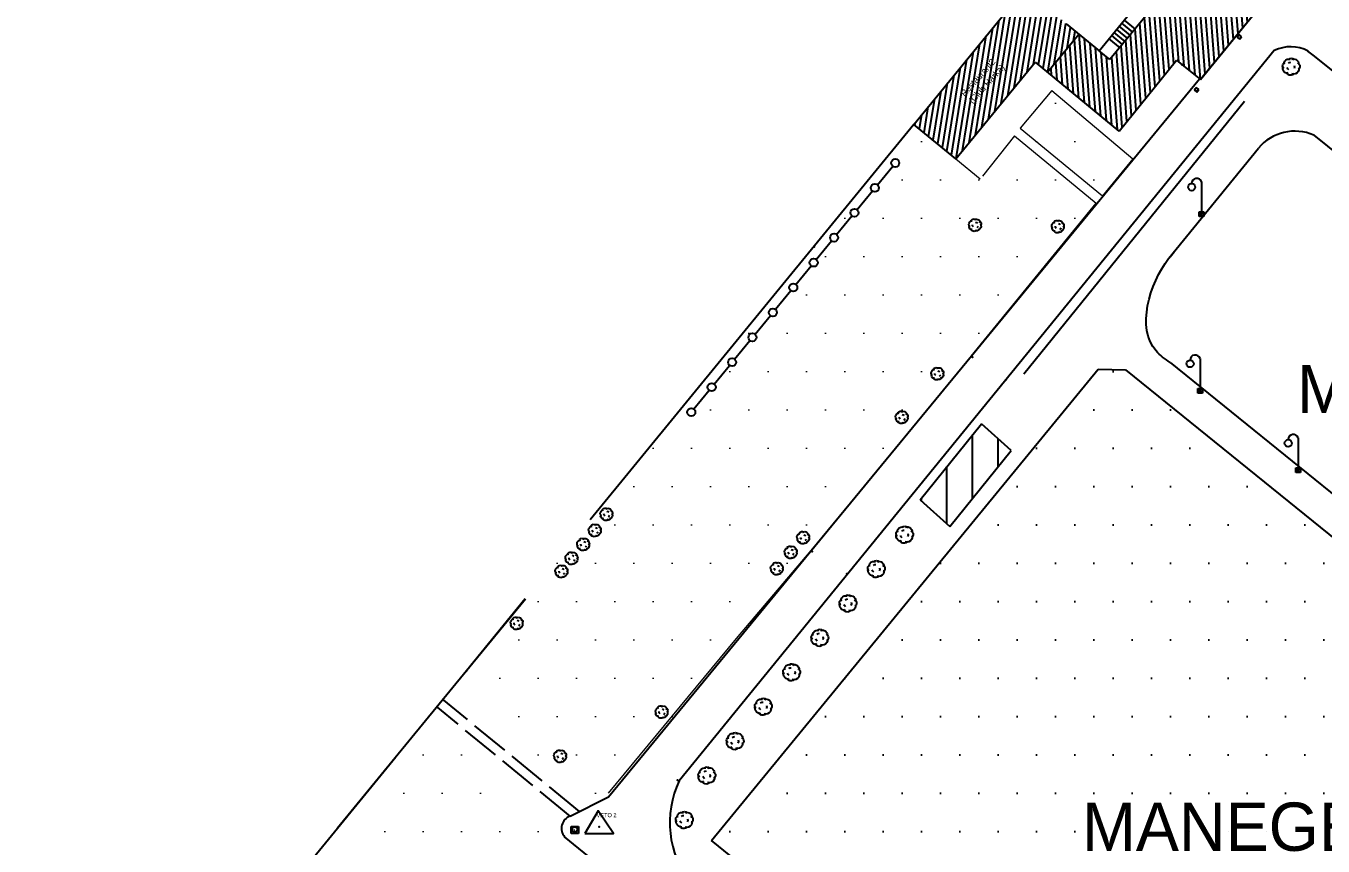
# Model space of a CAD drawing. Header units: metres. Extents: x 64 to 796628, y 142 to 671743.
# Drawn here: x 364020 to 364181.1, y 376111.9 to 376213.8 of the extents above; entities that cross this region are included whole.
import ezdxf

# ---------------------------------------------------------------- set-up
doc = ezdxf.new("R2010")
doc.units = ezdxf.units.M
doc.header["$LTSCALE"] = 2
for name, pattern in [('ACAD_ISO02W100', [15, 12, -3]), ('AXES', [50.8, 31.75, -6.35, 6.35, -6.35]), ('UNE_LIGNE_CONTINUE', [0])]:
    doc.linetypes.add(name, pattern=pattern)
for name, color, linetype in [('Arbre isolé', 3, 'Continuous'), ('Arbres', 100, 'Continuous'), ('Batiments', 1, 'Continuous'), ('Bâtiment', 1, 'Continuous'), ('construction', 1, 'Continuous'), ('Escaliers', 7, 'Continuous'), ('Lampadaire', 50, 'Continuous'), ("Ligne d'arbres", 3, 'Continuous'), ('MUR', 7, 'UNE_LIGNE_CONTINUE'), ('point topographique', 7, 'Continuous'), ('pointgeod', 1, 'Continuous'), ('regard', 7, 'Continuous'), ('toponemie', 7, 'Continuous'), ('toponymie', 7, 'Continuous'), ('Toponymie(noms+numéros)', 7, 'Continuous')]:
    doc.layers.add(name, color=color, linetype=linetype)
doc.layers.add('Espace Vert', color=3, linetype='Continuous', lineweight=5)

# ---------------------------------------------------------------- blocks, each defined once
blk = doc.blocks.new('Lampadaire')
at = {"layer": 'Lampadaire'}
for p, q in [((1.24, 0.65), (1.24, -3.08)), ((0.95, -3.08), (1.53, -3.08)), ((0.95, -3.66), (0.95, -3.08)), ((0.95, -3.08), (1.53, -3.66)), ((1.53, -3.08), (0.95, -3.66)), ((1.53, -3.08), (1.53, -3.66)), ((1.53, -3.66), (0.95, -3.66)), ((1.19, -3.39), (1.24, -3.33)), ((1.19, -3.39), (1.24, -3.33))]:
    blk.add_line(p, q, dxfattribs=at)
blk.add_circle((0, 0), 0.441, dxfattribs=at)
blk.add_arc((0.63, 0.46), 0.634, 17.4463, 181.6816, dxfattribs=at)
blk = doc.blocks.new('Arbre 1')
at = {"layer": 'Arbres'}
for p, q in [((-1.39, 1.61), (-1.21, 1.71)), ((-1.21, 1.71), (-1.03, 1.73)), ((-1.04, 1.67), (-0.89, 1.81)), ((-1.03, 1.73), (-0.84, 1.73)), ((-0.89, 1.81), (-0.7, 1.85)), ((-0.7, 1.85), (-0.51, 1.8)), ((-0.63, 1.72), (-0.46, 1.75)), ((-0.51, 1.8), (-0.38, 1.63)), ((-0.46, 1.75), (-0.28, 1.73)), ((-0.28, 1.73), (-0.12, 1.67)), ((-0.12, 1.67), (0.02, 1.57)), ((-1.79, 0.85), (-1.77, 1.03)), ((-1.73, 0.69), (-1.79, 0.85)), ((-1.77, 1.03), (-1.67, 1.17)), ((-1.77, 0.66), (-1.71, 0.85)), ((-1.75, 0.46), (-1.77, 0.66)), ((-1.7, 0.29), (-1.75, 0.46)), ((-1.62, 0.56), (-1.73, 0.69)), ((-1.58, 0.13), (-1.7, 0.29)), ((-1.67, 1.17), (-1.52, 1.26)), ((-1.59, 1.28), (-1.52, 1.46)), ((-1.59, 1.08), (-1.59, 1.28)), ((-1.43, 0), (-1.58, 0.13)), ((-1.52, 1.46), (-1.39, 1.61)), ((-1.23, -0.08), (-1.43, 0)), ((-1.15, -0.15), (-1.26, 0.06)), ((-1.16, 0.52), (-1.23, 0.67)), ((-1.04, 0.38), (-1.16, 0.52)), ((-1.08, 1.23), (-0.93, 1.32)), ((-0.93, 1.32), (-0.77, 1.35)), ((-0.3, 0.72), (-0.37, 0.54)), ((-0.34, 0.93), (-0.3, 0.72)), ((0, 0), (-0.2, -0.11)), ((0.15, 0.19), (0, 0)), ((0.02, 1.57), (0.14, 1.41)), ((0.05, 1.24), (0.23, 1.12)), ((0.27, 0.56), (0.12, 0.42)), ((0.14, 1.41), (0.2, 1.26)), ((0.21, 0.4), (0.15, 0.19)), ((0.2, 1.26), (0.21, 1.08)), ((0.21, 0.62), (0.21, 0.4)), ((0.23, 1.12), (0.33, 0.95)), ((0.34, 0.74), (0.27, 0.56)), ((0.33, 0.95), (0.34, 0.74)), ((-1.05, -0.1), (-1.23, -0.08)), ((-0.97, -0.27), (-1.15, -0.15)), ((-0.74, -0.29), (-0.97, -0.27)), ((-0.53, -0.23), (-0.74, -0.29)), ((-0.42, -0.15), (-0.64, -0.1)), ((-0.38, -0.07), (-0.53, -0.23)), ((-0.2, -0.11), (-0.42, -0.15))]:
    blk.add_line(p, q, dxfattribs=at)
blk = doc.blocks.new('Regard')
for p, q in [((-0.67, 0.18), (0.22, 0.18)), ((-0.67, -0.71), (-0.67, 0.18)), ((-0.06, -0.06), (0, 0)), ((-0.06, -0.06), (0, 0)), ((0.22, 0.18), (0.22, -0.71)), ((0.22, -0.71), (-0.67, -0.71)), ((-0.29, -0.28), (-0.23, -0.22))]:
    blk.add_line(p, q)
blk.add_circle((-0.23, -0.22), 0.321)
blk = doc.blocks.new('019')
at = {"color": 0}
for p, q in [((-0.49, 0.05), (-0.47, 0.16)), ((-0.47, -0.05), (-0.49, 0.05)), ((-0.47, 0.16), (-0.41, 0.25)), ((-0.41, 0.25), (-0.33, 0.31)), ((-0.33, 0.27), (-0.3, 0.37)), ((-0.33, 0.31), (-0.23, 0.34)), ((-0.3, 0.37), (-0.23, 0.44)), ((-0.23, 0.44), (-0.13, 0.48)), ((-0.19, -0.07), (-0.2, 0.02)), ((-0.13, 0.48), (-0.03, 0.47)), ((-0.06, 0.43), (0.02, 0.46)), ((-0.03, 0.47), (0.06, 0.41)), ((0.02, 0.46), (0.12, 0.47)), ((0.04, 0.23), (0.12, 0.2)), ((0.12, 0.47), (0.21, 0.45)), ((0.12, 0.2), (0.18, 0.15)), ((0.21, 0.45), (0.29, 0.41)), ((0.29, 0.41), (0.35, 0.35)), ((0.32, 0.28), (0.39, 0.25)), ((0.35, 0.35), (0.4, 0.27)), ((0.39, 0.25), (0.45, 0.2)), ((0.4, 0.27), (0.42, 0.18)), ((0.42, 0.06), (0.46, -0.02)), ((0.47, 0.04), (0.43, -0.03)), ((0.45, 0.2), (0.48, 0.12)), ((0.48, 0.12), (0.47, 0.04)), ((-0.42, -0.14), (-0.47, -0.05)), ((-0.46, -0.13), (-0.43, -0.04)), ((-0.45, -0.22), (-0.46, -0.13)), ((-0.4, -0.3), (-0.45, -0.22)), ((-0.32, -0.35), (-0.4, -0.3)), ((-0.28, -0.4), (-0.32, -0.33)), ((-0.22, -0.36), (-0.32, -0.35)), ((-0.22, -0.45), (-0.28, -0.4)), ((-0.14, -0.49), (-0.22, -0.45)), ((-0.13, -0.15), (-0.19, -0.07)), ((-0.06, -0.5), (-0.14, -0.49)), ((0.02, -0.49), (-0.06, -0.5)), ((0.1, -0.46), (0.02, -0.49)), ((0.13, -0.47), (0.04, -0.43)), ((0.16, -0.41), (0.1, -0.46)), ((0.22, -0.45), (0.13, -0.47)), ((0.2, -0.18), (0.14, -0.23)), ((0.24, -0.11), (0.2, -0.18)), ((0.29, -0.39), (0.22, -0.45)), ((0.33, -0.33), (0.25, -0.37)), ((0.32, -0.3), (0.29, -0.39)), ((0.4, -0.28), (0.33, -0.33)), ((0.45, -0.2), (0.4, -0.28)), ((0.47, -0.11), (0.45, -0.2)), ((0.46, -0.02), (0.47, -0.11))]:
    blk.add_line(p, q, dxfattribs=at)
blk = doc.blocks.new('A$C48EF5D26')
at = {"layer": 'pointgeod'}
blk.add_lwpolyline([(-14.3, -6.8), (14.3, -6.8), (-0.8, 15.8), (-14.3, -6.8)], dxfattribs=at)
blk.add_point((0, 0), dxfattribs=at)

msp = doc.modelspace()

# ---------------------------------------------------------------- hatches: boundary and pattern name
h = msp.add_hatch()
h.set_pattern_fill('DOTS', color=3, scale=3, style=0)
h.paths.add_polyline_path([(364156.6, 376171.04), (364229.29, 376112.16), (364179.41, 376052.47), (364105.15, 376112.58), (364153.2, 376171.13)])
h.paths.add_polyline_path([(364149.68, 376118.78), (364186.68, 376118.78), (364186.68, 376109.78), (364149.68, 376109.78)], flags=24)
at = {"layer": 'Batiments'}
h = msp.add_hatch(dxfattribs=at)
h.set_pattern_fill('ANSI31', color=256, angle=45, style=0)
h.paths.add_polyline_path([(364152.68, 376073.58), (364147.62, 376077.47), (364145.3, 376074.49), (364150.36, 376070.6)])
h.paths.add_polyline_path([(364198.46, 376040.97), (364196.13, 376042.96), (364194.83, 376041.44), (364197.16, 376039.45)])
h.paths.add_polyline_path([(364131.07, 376154.89), (364138.68, 376164.31), (364142.38, 376161), (364134.77, 376151.58)])
h.paths.add_polyline_path([(364225.69, 376154.97), (364223.42, 376157.09), (364221.38, 376155.42), (364223.65, 376153.3)])
h.paths.add_polyline_path([(364238.83, 376105.95), (364235.27, 376108.89), (364233.84, 376107.02), (364237.4, 376104.08)])
at = {"layer": 'Bâtiment'}
h = msp.add_hatch(dxfattribs=at)
h.set_pattern_fill('ANSI31', color=1, scale=0.2, angle=49.5, style=0)
h.paths.add_polyline_path([(364180.59, 376231.01), (364176.5, 376234.36), (364177.24, 376235.26), (364178.49, 376236.78), (364177.57, 376237.53), (364168.42, 376226.39), (364161.56, 376218), (364154.65, 376209.57), (364153.29, 376210.68), (364150.78, 376212.73), (364146.91, 376208), (364155.78, 376200.7), (364162.93, 376209.51), (364163.62, 376208.94), (364165.91, 376207.08), (364176.32, 376219.87), (364174.11, 376221.73), (364173.44, 376222.28)])
h.paths.add_polyline_path([(364161.7, 376214.65), (364169, 376222.88), (364171.37, 376220.78), (364164.07, 376212.55)], flags=24)
h = msp.add_hatch(dxfattribs=at)
h.set_pattern_fill('ANSI31', color=1, scale=0.2, angle=35.8306043, style=0)
h.paths.add_polyline_path([(364144.01, 376218.28), (364130.29, 376201.53), (364135.51, 376197.26), (364145.38, 376209.26), (364146.91, 376208), (364150.78, 376212.73), (364149.2, 376214.03)])
h.paths.add_polyline_path([(364134.76, 376204.81), (364142.21, 376213.13), (364144.57, 376211.01), (364137.11, 376202.7)], flags=24)
at = {"layer": 'Espace Vert'}
h = msp.add_hatch(dxfattribs=at)
h.set_pattern_fill('DOTS', color=3, scale=3, style=0)
edge = h.paths.add_edge_path()
edge.add_line((364135.51, 376197.26), (364130.29, 376201.53))
edge.add_line((364074.72, 376133.66), (364294.99, 376402.67))
edge.add_line((364135.51, 376197.26), (364138.53, 376194.76))
edge.add_line((364142.79, 376200.09), (364138.8, 376195.08))
edge.add_line((364138.8, 376195.08), (364138.53, 376194.76))
edge.add_line((364142.79, 376200.09), (364152.95, 376191.74))
edge.add_line((364137.42, 376172.75), (364152.95, 376191.74))
edge.add_line((364137.42, 376172.75), (364117.5, 376148.6))
edge.add_line((364117.5, 376148.6), (364108.43, 376137.46))
edge.add_line((364108.43, 376137.46), (364088.39, 376111.94))
edge.add_line((364074.72, 376133.66), (364058.67, 376114.1))
edge.add_line((364088.39, 376111.94), (364069.57, 376127.39))
h = msp.add_hatch(dxfattribs=at)
h.set_pattern_fill('DOTS', color=3, scale=3, style=0)
h.paths.add_polyline_path([(364147.43, 376205.74), (364143.48, 376201.07), (364153.91, 376192.49), (364157.69, 376197.08)])

# ---------------------------------------------------------------- linework, layer by layer
for p, q in [((364176.32, 376219.87), (364165.91, 376207.08)), ((364175.06, 376210.7), (364101.13, 376119.98)), ((364180.04, 376210), (364179.25, 376210.63)), ((364162.93, 376209.51), (364163.62, 376208.94)), ((364163.62, 376208.94), (364165.91, 376207.08)), ((364230.12, 376169.93), (364180.04, 376210)), ((364165.25, 376205.95), (364165.12, 376205.8)), ((364165.12, 376205.8), (364165.43, 376205.54)), ((364165.25, 376205.95), (364165.37, 376206.11)), ((364165.68, 376205.85), (364165.37, 376206.11)), ((364165.43, 376205.54), (364165.68, 376205.85)), ((364179.98, 376200.19), (364220.75, 376167.16)), ((364161.97, 376184.89), (364173.1, 376198.57)), ((364162.13, 376171.95), (364197.52, 376143.28)), ((364105.15, 376112.58), (364153.2, 376171.13)), ((364153.2, 376171.13), (364156.6, 376171.04)), ((364156.6, 376171.04), (364229.29, 376112.16)), ((364087.58, 376115.59), (364092.36, 376117.97)), ((364113.22, 376091.71), (364086.9, 376113.02)), ((364179.41, 376052.47), (364105.15, 376112.58))]:
    msp.add_line(p, q)
at = {"ltscale": 0.4}
msp.add_line((364092.36, 376117.97), (364165.77, 376207.19), dxfattribs=at)
at = {"color": 3}
msp.add_line((364143.93, 376170.53), (364171.35, 376204.39), dxfattribs=at)
at = {"linetype": 'AXES', "lineweight": 25}
msp.add_line((364130.29, 376201.53), (364003.9, 376047.11), dxfattribs=at)
at = {"linetype": 'ACAD_ISO02W100', "lineweight": 25, "ltscale": 0.2}
for p, q in [((364088.75, 376116.17), (364071.9, 376130)), ((364087.58, 376115.59), (364071.14, 376129.08))]:
    msp.add_line(p, q, dxfattribs=at)
msp.add_circle((364165.4, 376205.83), 0.2)
at = {"lineweight": 25}
msp.add_arc((364177.09, 376206.46), 4.7, 62.5125, 115.5284, dxfattribs=at)
for centre, radius, start, end in [((364177.62, 376194.78), 5.9, 66.4798, 140.0199), ((364112.21, 376114.77), 12.24, 154.8249, 217.5276), ((364088.15, 376114.07), 1.63, 110.3418, 220.0175)]:
    msp.add_arc(centre, radius, start, end)
at = {"color": 0}
msp.add_spline([(364162.13, 376171.95), (364160.37, 376173.38), (364161.94, 376184.86), (364162.62, 376185.69)], degree=3, dxfattribs=at)
for p in [(364163.62, 376208.94), (364117.89, 376186.32), (364137.57, 376172.62), (364141.73, 376169.8), (364117.66, 376148.48), (364121.96, 376145.68), (364074.72, 376133.66), (364100.94, 376120.04), (364091.19, 376114.27), (364091.19, 376114.27), (364091.19, 376114.27), (364091.19, 376114.27), (364091.19, 376114.27), (364091.19, 376114.27), (364091.19, 376114.27), (364091.19, 376114.27), (364091.19, 376114.27), (364091.19, 376114.27), (364091.19, 376114.27), (364091.19, 376114.27), (364091.19, 376114.27), (364091.19, 376114.27), (364091.19, 376114.27), (364091.19, 376114.27), (364091.19, 376114.27), (364091.19, 376114.27), (364091.19, 376114.27)]:
    msp.add_point(p)
at = {"layer": 'Bâtiment', "color": 1, "lineweight": 25}
for p, q in [((364176.32, 376219.87), (364165.89, 376207.05)), ((364161.56, 376218), (364154.65, 376209.57)), ((364149.2, 376214.03), (364153.29, 376210.68)), ((364146.91, 376208), (364150.78, 376212.73)), ((364154.65, 376209.57), (364153.29, 376210.68)), ((364135.51, 376197.26), (364145.37, 376209.25)), ((364155.78, 376200.7), (364145.38, 376209.26)), ((364155.78, 376200.7), (364162.93, 376209.51)), ((364162.93, 376209.51), (364163.62, 376208.94)), ((364163.62, 376208.94), (364165.91, 376207.08)), ((364135.51, 376197.26), (364130.29, 376201.53))]:
    msp.add_line(p, q, dxfattribs=at)
at = {"layer": 'construction'}
for p, q in [((364131.07, 376154.89), (364138.68, 376164.31)), ((364142.38, 376161), (364138.68, 376164.31)), ((364134.77, 376151.58), (364142.38, 376161)), ((364131.07, 376154.89), (364134.77, 376151.58))]:
    msp.add_line(p, q, dxfattribs=at)
at = {"layer": 'Escaliers'}
for p, q in [((364153.29, 376210.68), (364160.19, 376219.11)), ((364156.09, 376214.1), (364157.45, 376212.99)), ((364156.41, 376214.49), (364157.77, 376213.37)), ((364154.51, 376212.17), (364155.87, 376211.05)), ((364154.82, 376212.55), (364156.18, 376211.44)), ((364155.14, 376212.94), (364156.5, 376211.82)), ((364155.46, 376213.33), (364156.82, 376212.21)), ((364155.77, 376213.71), (364157.13, 376212.6))]:
    msp.add_line(p, q, dxfattribs=at)
at = {"layer": 'Espace Vert', "color": 3, "linetype": 'Continuous', "lineweight": 5}
for p, q in [((364147.43, 376205.74), (364143.48, 376201.07)), ((364147.43, 376205.74), (364157.48, 376197.25)), ((364143.48, 376201.07), (364153.71, 376192.66)), ((364142.79, 376200.09), (364138.8, 376195.08)), ((364142.79, 376200.09), (364152.95, 376191.74)), ((364135.51, 376197.26), (364138.53, 376194.76)), ((364157.48, 376197.25), (364153.71, 376192.66)), ((364137.42, 376172.75), (364152.95, 376191.74)), ((364137.42, 376172.75), (364117.5, 376148.6)), ((364117.5, 376148.6), (364108.21, 376137.64)), ((364108.21, 376137.64), (364092.33, 376118.44))]:
    msp.add_line(p, q, dxfattribs=at)
at = {"layer": "Ligne d'arbres", "color": 3, "linetype": 'Continuous', "lineweight": 25}
for p, q in [((364125.76, 376194.02), (364127.66, 376196.35)), ((364123.23, 376190.93), (364125.13, 376193.25)), ((364120.69, 376187.83), (364122.59, 376190.16)), ((364118.16, 376184.74), (364120.06, 376187.06)), ((364115.63, 376181.64), (364117.53, 376183.97)), ((364113.09, 376178.55), (364114.99, 376180.87)), ((364110.56, 376175.45), (364112.46, 376177.78)), ((364108.02, 376172.36), (364109.92, 376174.68)), ((364105.49, 376169.27), (364107.39, 376171.59)), ((364102.95, 376166.17), (364104.86, 376168.49))]:
    msp.add_line(p, q, dxfattribs=at)
for centre in [(364127.98, 376196.73), (364125.44, 376193.64), (364122.91, 376190.54), (364120.38, 376187.45), (364117.84, 376184.35), (364115.31, 376181.26), (364112.77, 376178.16), (364110.24, 376175.07), (364107.71, 376171.97), (364105.17, 376168.88), (364102.64, 376165.78)]:
    msp.add_circle(centre, 0.5, dxfattribs=at)
at = {"layer": 'MUR'}
msp.add_line((364130.29, 376201.53), (364294.99, 376402.67), dxfattribs=at)
at = {"layer": 'MUR', "linetype": 'AXES', "lineweight": 25}
for p, q in [((364130.29, 376201.53), (364074.72, 376133.66)), ((364074.72, 376133.66), (364058.67, 376114.1))]:
    msp.add_line(p, q, dxfattribs=at)
at = {"layer": 'point topographique', "color": 0}
msp.add_point((364091.19, 376114.27), dxfattribs=at)
at = {"layer": 'regard'}
for p, q in [((364170.58, 376212.52), (364170.45, 376212.37)), ((364170.45, 376212.37), (364170.76, 376212.11)), ((364170.58, 376212.52), (364170.7, 376212.68)), ((364171.01, 376212.42), (364170.7, 376212.68)), ((364170.76, 376212.11), (364171.01, 376212.42)), ((364165.25, 376205.95), (364165.12, 376205.8)), ((364165.12, 376205.8), (364165.43, 376205.54)), ((364165.25, 376205.95), (364165.37, 376206.11)), ((364165.68, 376205.85), (364165.37, 376206.11)), ((364165.43, 376205.54), (364165.68, 376205.85))]:
    msp.add_line(p, q, dxfattribs=at)
for centre in [(364170.73, 376212.39), (364165.4, 376205.83)]:
    msp.add_circle(centre, 0.2, dxfattribs=at)

# ---------------------------------------------------------------- block references
at = {"color": 3}
for p in [(364177.89, 376207.91), (364129.86, 376149.78), (364126.35, 376145.51), (364122.84, 376141.23), (364119.33, 376136.96), (364115.83, 376132.68), (364112.32, 376128.41), (364108.81, 376124.13), (364105.3, 376119.86), (364102.5, 376114.33)]:
    msp.add_blockref('Arbre 1', p, dxfattribs=at)
at = {"layer": 'Arbre isolé', "color": 3, "xscale": 1.574639999947976, "yscale": 1.574639999947976, "zscale": 3.936600000000001}
for p in [(364137.89, 376189.02), (364148.18, 376188.84), (364133.21, 376170.56), (364128.79, 376165.14), (364092.1, 376153.1), (364090.66, 376151.09), (364116.54, 376150.19), (364089.22, 376149.36), (364087.77, 376147.63), (364115, 376148.37), (364086.52, 376146), (364113.27, 376146.35), (364080.95, 376139.56), (364098.96, 376128.54), (364086.35, 376123.04)]:
    msp.add_blockref('019', p, dxfattribs=at)
at = {"layer": 'Lampadaire'}
for p in [(364164.8, 376193.73), (364164.61, 376171.79), (364176.79, 376161.92)]:
    msp.add_blockref('Lampadaire', p, dxfattribs=at)
at = {"layer": 'regard', "color": 5}
msp.add_blockref('Regard', (364088.39, 376114.14), dxfattribs=at)
at = {"layer": 'toponymie', "xscale": 0.125, "yscale": 0.125, "zscale": 0.125}
msp.add_blockref('A$C48EF5D26', (364091.19, 376114.27), dxfattribs=at)

# ---------------------------------------------------------------- texts
at = {"color": 0, "insert": (364090.87, 376115.96), "char_height": 0.5, "width": 41.0667, "attachment_point": 1}
msp.add_mtext('{\\fArial|b0|i0|c0|p34;VETO 2}', dxfattribs=at)
at = {"layer": 'toponemie', "char_height": 6, "width": 45.7166, "attachment_point": 1}
for insert in [(364177.87, 376171.65), (364151.18, 376117.28)]:
    msp.add_mtext('MANEGE', dxfattribs=dict(at, insert=insert))
at = {"layer": 'Toponymie(noms+numéros)', "insert": (364136.01, 376205.45), "char_height": 0.8, "width": 30.18, "attachment_point": 1, "rotation": 48.1225}
msp.add_mtext('Restaurant2\\P(Club Harka)', dxfattribs=at)

doc.saveas('drawing.dxf')
